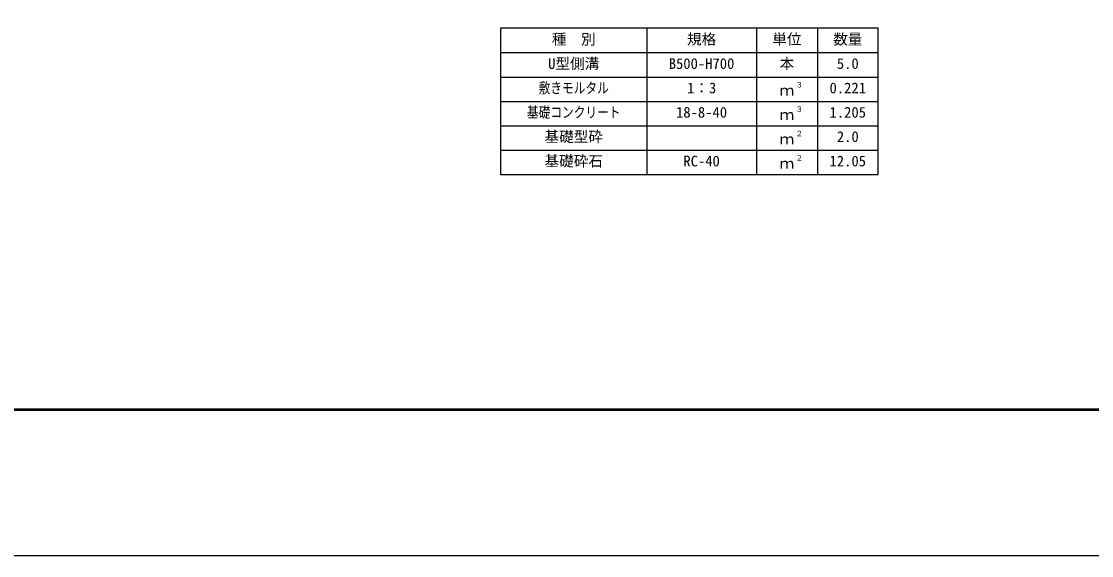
# Model space of a CAD drawing. Units: millimetres, scale not verified. Extents: x -25200 to 25200, y -8910 to 8910.
# Drawn here: x 4093 to 8486, y -8910 to -6717 of the extents above; entities that cross this region are included whole.
import ezdxf
from ezdxf.enums import TextEntityAlignment as Align

# ---------------------------------------------------------------- set-up
doc = ezdxf.new("R2010")
doc.units = ezdxf.units.MM
doc.header["$LTSCALE"] = 30
for name, color, linetype, lineweight in [('0-1_Defpoints', 5, 'Continuous', 25), ('0-3_HYO', 3, 'Continuous', 25), ('0-4_HYO2', 4, 'Continuous', 25), ('0-6_TXT', 7, 'Continuous', 25), ('0-7_WAKU', 3, 'Continuous', 25)]:
    doc.layers.add(name, color=color, linetype=linetype, lineweight=lineweight)
doc.styles.add('ＭＳ ゴシック', font='')
doc.styles.get('ＭＳ ゴシック').set_extended_font_data('MS Gothic')

msp = doc.modelspace()

# ---------------------------------------------------------------- linework, layer by layer
at = {"layer": '0-1_Defpoints'}
msp.add_lwpolyline([(0, -8910), (25200, -8910), (25200, 8910), (0, 8910)], close=True, dxfattribs=at)
at = {"layer": '0-3_HYO'}
for p, q in [((6659.91, -6745.64), (6659.91, -7345.64)), ((7109.91, -6745.64), (7109.91, -7345.64)), ((7359.91, -6745.64), (7359.91, -7345.64)), ((6059.91, -6845.64), (7609.91, -6845.64))]:
    msp.add_line(p, q, dxfattribs=at)
msp.add_lwpolyline([(6059.91, -7345.64), (7609.91, -7345.64), (7609.91, -6745.64), (6059.91, -6745.64)], close=True, dxfattribs=at)
at = {"layer": '0-4_HYO2'}
for p, q in [((6059.91, -6945.64), (7609.91, -6945.64)), ((6059.91, -7045.64), (7609.91, -7045.64)), ((6059.91, -7145.64), (7609.91, -7145.64)), ((6059.91, -7245.64), (7609.91, -7245.64))]:
    msp.add_line(p, q, dxfattribs=at)
at = {"layer": '0-7_WAKU', "lineweight": 50}
msp.add_lwpolyline([(600, -8310), (24600, -8310), (24600, 8310), (600, 8310)], close=True, dxfattribs=at)

# ---------------------------------------------------------------- texts
at = {"layer": '0-6_TXT', "style": 'ＭＳ ゴシック'}
for s, height, p in [('種\u3000別', 43.99, (6269.91, -6825.64)), ('規格', 43.99, (6824.91, -6825.64)), ('単位', 43.99, (7174.91, -6825.64)), ('数量', 43.99, (7424.91, -6825.64)), ('U型側溝', 43.99, (6254.91, -6925.64)), ('B500-H700', 43.99, (6749.91, -6925.64)), ('本', 43.99, (7204.91, -6925.64)), ('5.0', 43.99, (7439.91, -6925.64)), ('1：3', 43.99, (6824.91, -7025.64)), ('３', 21.99, (7270.46, -6995.27)), ('0.221', 43.99, (7409.91, -7025.64)), ('ｍ', 43.99, (7204.91, -7035.64)), ('18-8-40', 43.99, (6779.91, -7125.64)), ('３', 21.99, (7270.46, -7095.27)), ('1.205', 43.99, (7409.91, -7125.64)), ('ｍ', 43.99, (7204.91, -7135.64)), ('基礎型砕', 43.99, (6239.91, -7225.64)), ('ｍ', 43.99, (7204.91, -7235.64)), ('２', 21.99, (7270.46, -7195.27)), ('2.0', 43.99, (7439.91, -7225.64)), ('基礎砕石', 43.99, (6239.91, -7325.64)), ('RC-40', 43.99, (6809.91, -7325.64)), ('ｍ', 43.99, (7204.91, -7335.64)), ('２', 21.99, (7270.46, -7295.27)), ('12.05', 43.99, (7409.91, -7325.64))]:
    msp.add_text(s, height=height, dxfattribs=at).set_placement(p, align=Align.BOTTOM_LEFT)
at = {"layer": '0-6_TXT', "style": 'ＭＳ ゴシック', "width": 0.8}
for s, p in [('敷きモルタル', (6215.91, -7025.64)), ('基礎コンクリート', (6167.91, -7125.64))]:
    msp.add_text(s, height=43.99, dxfattribs=at).set_placement(p, align=Align.BOTTOM_LEFT)

doc.saveas('drawing.dxf')
